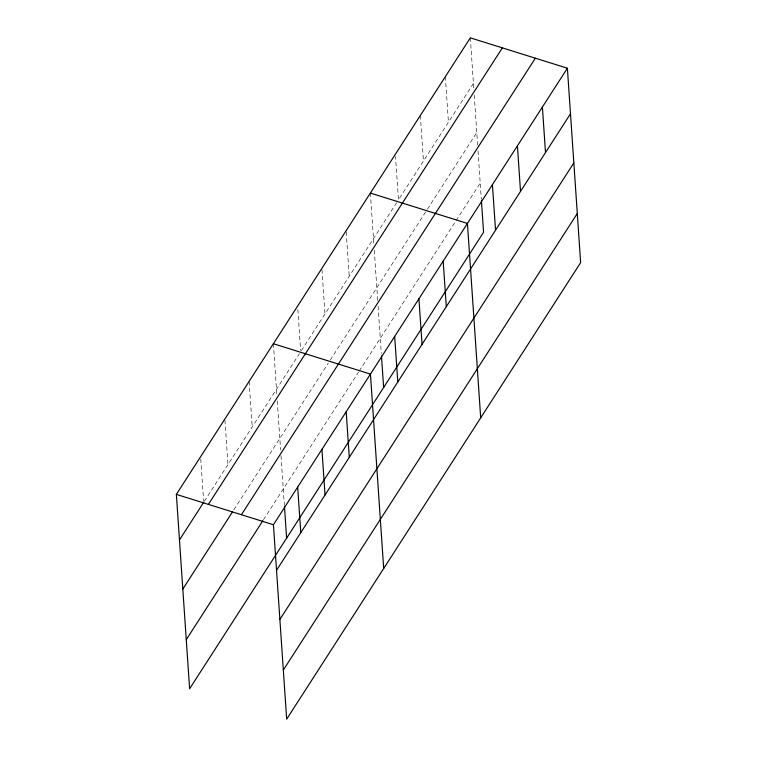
<?xml version="1.0" encoding="UTF-8"?>
<svg xmlns="http://www.w3.org/2000/svg" width="757" height="757" viewBox="0 0 757 757"><rect width="100%" height="100%" fill="white"/><g stroke="black" fill="none" stroke-linecap="round" stroke-linejoin="round"><path stroke-width="0.57" stroke-dasharray="3.79 2.84" d="M204.352 501.295L299.45 353.614M301.362 350.642L396.592 202.744M473.428 83.421L398.466 199.829L395.523 156.604M233.866 509.773L328.32 363.086M330.241 360.105L426.806 210.143M427.431 209.178L476.778 132.532M263.483 519.737L358.581 372.056M359.215 371.072L480.222 183.137M470.324 37.85L473.901 90.433M474.223 95.117L477.639 145.183M478.027 150.936L481.338 199.517M445.334 76.656L448.437 122.227M420.343 115.461L423.456 161.033M370.372 193.073L373.882 244.483M374.28 250.33L377.686 300.406M378.084 306.159L381.31 353.566M346.204 231.907L349.232 276.305M321.952 269.568L324.98 313.966M297.861 309.566L300.643 350.463M273.362 343.725L276.873 395.145M277.27 400.992L280.601 449.913M280.998 455.667L284.386 505.392M249.11 381.386L252.223 426.957M224.943 420.22L227.971 464.618M200.766 459.054L203.633 501.115"/><path stroke-width="1.14" d="M481.424 200.681L483.572 232.257L189.61 688.785L176.362 494.378L470.324 37.85L567.39 68.215L580.638 262.622L286.676 719.15L273.428 524.743L567.39 68.215M179.466 539.949L203.718 502.288M208.393 504.399L502.355 47.871M182.815 589.069L232.598 511.751M241.398 514.722L535.36 58.194M186.26 639.674L262.849 520.731M276.532 570.314L570.494 113.777M279.882 619.425L573.844 162.897M283.336 670.03L577.288 213.502M370.372 193.073L467.438 223.438L480.695 417.836M273.362 343.725L370.438 374.09L383.685 568.498M176.362 494.378L273.428 524.743M542.4 107.021L545.504 152.583M517.419 145.827L520.523 191.389M492.428 184.632L495.532 230.194M443.186 261.099L446.299 306.67M418.933 298.76L422.046 344.331M394.681 336.42L397.794 381.992M381.471 355.904L383.629 387.48M346.186 411.751L349.289 457.323M321.933 449.412L325.037 494.983M297.681 487.082L300.784 532.644M284.471 506.556L286.619 538.132"/></g></svg>
